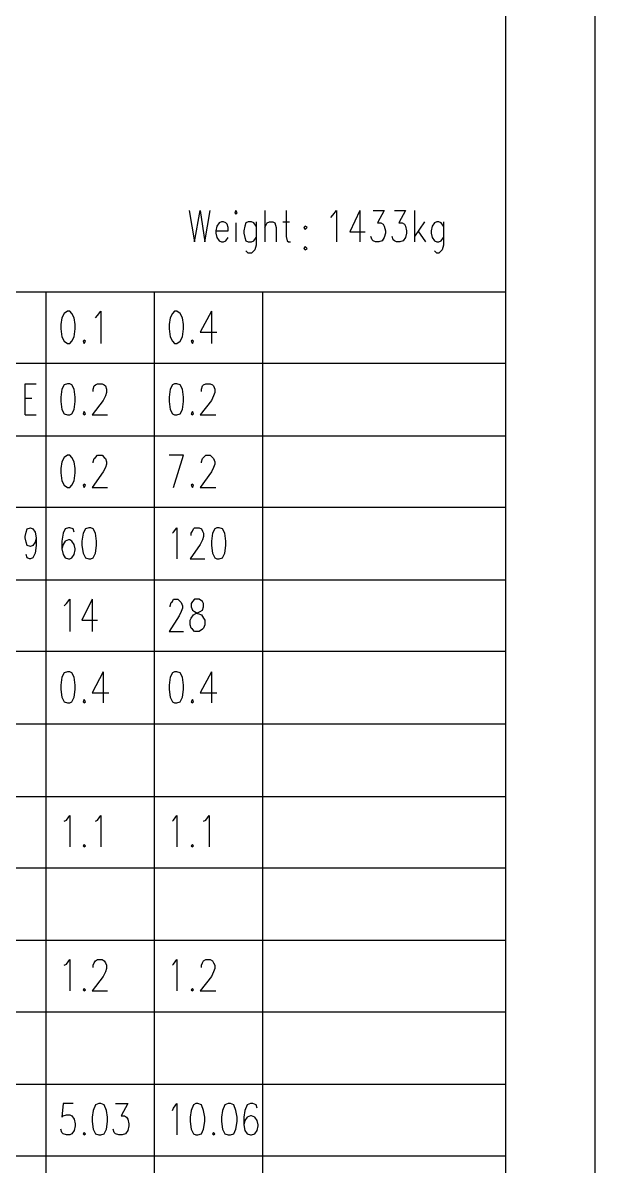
# Model space of a CAD drawing. Extents: x 0.3 to 16.2, y 0.3 to 22.9.
# Drawn here: x 14.54 to 16.25, y 7.247 to 10.661 of the extents above; entities that cross this region are included whole.
import ezdxf

# ---------------------------------------------------------------- set-up
doc = ezdxf.new("R2010")
doc.units = 0
doc.header["$MEASUREMENT"] = 0
doc.linetypes.add('AUSGEZOGEN', pattern=[0])
doc.layers.get('0').update_dxf_attribs({"linetype": 'AUSGEZOGEN'})

msp = doc.modelspace()

# ---------------------------------------------------------------- linework, layer by layer
for points in [[(0.28, 0.2867), (16.25, 0.2867), (16.25, 0.2867), (16.25, 22.8967), (16.25, 22.8967), (0.28, 22.8967), (0.28, 22.8967), (0.28, 0.2867), (0.28, 0.2867)], [(0.95, 0.5533), (15.9833, 0.5533), (15.9833, 0.5533), (15.9833, 22.63), (15.9833, 22.63), (0.95, 22.63), (0.95, 22.63), (0.95, 0.5533), (0.95, 0.5533)], [(15.0367, 10.1), (15.0533, 10.0067), (15.0533, 10.0067), (15.07, 10.1), (15.07, 10.1), (15.0833, 10.0067), (15.0833, 10.0067), (15.1, 10.1)], [(15.1733, 10.0933), (15.1767, 10.09), (15.1767, 10.09), (15.18, 10.0933), (15.18, 10.0933), (15.1767, 10.1), (15.1767, 10.1), (15.1733, 10.0933), (15.1733, 10.0933)], [(15.2633, 10.1), (15.2633, 10.0067)], [(15.3267, 10.1), (15.3267, 10.0233), (15.3267, 10.0233), (15.33, 10.01), (15.33, 10.01), (15.3333, 10.0067), (15.3333, 10.0067), (15.34, 10.0067)], [(15.46, 10.08), (15.4667, 10.0867), (15.4667, 10.0867), (15.4767, 10.1), (15.4767, 10.1), (15.4767, 10.0067)], [(15.5467, 10.1), (15.5167, 10.0367), (15.5167, 10.0367), (15.5633, 10.0367)], [(15.5467, 10.1), (15.5467, 10.0067)], [(15.5867, 10.1), (15.62, 10.1), (15.62, 10.1), (15.6, 10.0633), (15.6, 10.0633), (15.61, 10.0633), (15.61, 10.0633), (15.6167, 10.06), (15.6167, 10.06), (15.62, 10.0533), (15.62, 10.0533), (15.6233, 10.04), (15.6233, 10.04), (15.6233, 10.0333), (15.6233, 10.0333), (15.62, 10.02), (15.62, 10.02), (15.6133, 10.01), (15.6133, 10.01), (15.6033, 10.0067), (15.6033, 10.0067), (15.5933, 10.0067), (15.5933, 10.0067), (15.5867, 10.01), (15.5867, 10.01), (15.5833, 10.0133), (15.5833, 10.0133), (15.58, 10.0233)], [(15.65, 10.1), (15.6833, 10.1), (15.6833, 10.1), (15.6633, 10.0633), (15.6633, 10.0633), (15.6733, 10.0633), (15.6733, 10.0633), (15.68, 10.06), (15.68, 10.06), (15.6833, 10.0533), (15.6833, 10.0533), (15.6867, 10.04), (15.6867, 10.04), (15.6867, 10.0333), (15.6867, 10.0333), (15.6833, 10.02), (15.6833, 10.02), (15.6767, 10.01), (15.6767, 10.01), (15.6667, 10.0067), (15.6667, 10.0067), (15.6567, 10.0067), (15.6567, 10.0067), (15.65, 10.01), (15.65, 10.01), (15.6467, 10.0133), (15.6467, 10.0133), (15.6433, 10.0233)], [(15.71, 10.1), (15.71, 10.0067)], [(15.1167, 10.04), (15.1533, 10.04), (15.1533, 10.04), (15.1533, 10.05), (15.1533, 10.05), (15.15, 10.06), (15.15, 10.06), (15.1467, 10.0633), (15.1467, 10.0633), (15.14, 10.0667), (15.14, 10.0667), (15.1333, 10.0667), (15.1333, 10.0667), (15.1267, 10.0633), (15.1267, 10.0633), (15.12, 10.0533), (15.12, 10.0533), (15.1167, 10.04), (15.1167, 10.04), (15.1167, 10.0333), (15.1167, 10.0333), (15.12, 10.02), (15.12, 10.02), (15.1267, 10.01), (15.1267, 10.01), (15.1333, 10.0067), (15.1333, 10.0067), (15.14, 10.0067), (15.14, 10.0067), (15.1467, 10.01), (15.1467, 10.01), (15.1533, 10.02)], [(15.1767, 10.0633), (15.1767, 10.0067)], [(15.2367, 10.0533), (15.23, 10.0633), (15.23, 10.0633), (15.2233, 10.0667), (15.2233, 10.0667), (15.2133, 10.0667), (15.2133, 10.0667), (15.2067, 10.0633), (15.2067, 10.0633), (15.2033, 10.0533), (15.2033, 10.0533), (15.2, 10.04), (15.2, 10.04), (15.2, 10.0333), (15.2, 10.0333), (15.2033, 10.02), (15.2033, 10.02), (15.2067, 10.01), (15.2067, 10.01), (15.2133, 10.0067), (15.2133, 10.0067), (15.2233, 10.0067), (15.2233, 10.0067), (15.23, 10.01), (15.23, 10.01), (15.2367, 10.02)], [(15.2367, 10.0667), (15.2367, 9.9967), (15.2367, 9.9967), (15.2333, 9.9833), (15.2333, 9.9833), (15.23, 9.98), (15.23, 9.98), (15.2233, 9.9733), (15.2233, 9.9733), (15.2133, 9.9733), (15.2133, 9.9733), (15.2067, 9.98)], [(15.2633, 10.05), (15.27, 10.0633), (15.27, 10.0633), (15.2767, 10.0667), (15.2767, 10.0667), (15.2867, 10.0667), (15.2867, 10.0667), (15.2933, 10.0633), (15.2933, 10.0633), (15.2967, 10.05), (15.2967, 10.05), (15.2967, 10.0067)], [(15.3167, 10.0667), (15.3367, 10.0667)], [(15.3833, 10.0433), (15.39, 10.05), (15.39, 10.05), (15.3833, 10.0533), (15.3833, 10.0533), (15.38, 10.05), (15.38, 10.05), (15.3833, 10.0433), (15.3833, 10.0433)], [(15.74, 10.0667), (15.71, 10.0233)], [(15.72, 10.04), (15.7433, 10.0067)], [(15.7967, 10.0533), (15.79, 10.0633), (15.79, 10.0633), (15.7833, 10.0667), (15.7833, 10.0667), (15.7767, 10.0667), (15.7767, 10.0667), (15.77, 10.0633), (15.77, 10.0633), (15.7633, 10.0533), (15.7633, 10.0533), (15.76, 10.04), (15.76, 10.04), (15.76, 10.0333), (15.76, 10.0333), (15.7633, 10.02), (15.7633, 10.02), (15.77, 10.01), (15.77, 10.01), (15.7767, 10.0067), (15.7767, 10.0067), (15.7833, 10.0067), (15.7833, 10.0067), (15.79, 10.01), (15.79, 10.01), (15.7967, 10.02)], [(15.7967, 10.0667), (15.7967, 9.9967), (15.7967, 9.9967), (15.7933, 9.9833), (15.7933, 9.9833), (15.79, 9.98), (15.79, 9.98), (15.7833, 9.9733), (15.7833, 9.9733), (15.7767, 9.9733), (15.7767, 9.9733), (15.77, 9.98)], [(15.3833, 9.9833), (15.39, 9.9867), (15.39, 9.9867), (15.3833, 9.9933), (15.3833, 9.9933), (15.38, 9.9867), (15.38, 9.9867), (15.3833, 9.9833), (15.3833, 9.9833)], [(15.9833, 9.8567), (11.1433, 9.8567)], [(15.9833, 9.8567), (11.1433, 9.8567)], [(15.9833, 9.6433), (15.9833, 9.8567), (15.9833, 9.8567), (11.1433, 9.8567)], [(15.9833, 9.6433), (15.9833, 9.8567), (15.9833, 9.8567), (11.1433, 9.8567)], [(15.9833, 9.6433), (15.9833, 9.8567), (15.9833, 9.8567), (11.1433, 9.8567)], [(15.9833, 9.6433), (15.9833, 9.8567), (15.9833, 9.8567), (11.1433, 9.8567)], [(15.9833, 9.6433), (15.9833, 9.8567), (15.9833, 9.8567), (11.1433, 9.8567)], [(15.9833, 9.6433), (15.9833, 9.8567), (15.9833, 9.8567), (11.1433, 9.8567)], [(15.9833, 9.6433), (15.9833, 9.8567), (15.9833, 9.8567), (11.1433, 9.8567)], [(15.9833, 9.6433), (15.9833, 9.8567), (15.9833, 9.8567), (11.1433, 9.8567)], [(15.9833, 9.6433), (15.9833, 9.8567), (15.9833, 9.8567), (11.1433, 9.8567)], [(15.9833, 9.6433), (15.9833, 9.8567), (15.9833, 9.8567), (11.1433, 9.8567)], [(15.9833, 9.6433), (15.9833, 9.8567), (15.9833, 9.8567), (11.1433, 9.8567)], [(15.9833, 9.8567), (11.1433, 9.8567)], [(15.9833, 9.8567), (11.1433, 9.8567)], [(15.9833, 9.6433), (15.9833, 9.8567), (15.9833, 9.8567), (11.1433, 9.8567)], [(15.9833, 9.6433), (15.9833, 9.8567), (15.9833, 9.8567), (11.1433, 9.8567)], [(15.9833, 9.6433), (15.9833, 9.8567), (15.9833, 9.8567), (11.1433, 9.8567)], [(15.9833, 9.8567), (11.1433, 9.8567)], [(15.9833, 9.6433), (15.9833, 9.8567), (15.9833, 9.8567), (11.1433, 9.8567)], [(15.9833, 9.6433), (15.9833, 9.8567), (15.9833, 9.8567), (11.1433, 9.8567)], [(15.9833, 9.6433), (15.9833, 9.8567), (15.9833, 9.8567), (11.1433, 9.8567)], [(15.9833, 9.8567), (11.1433, 9.8567)], [(15.9833, 9.6433), (15.9833, 9.8567), (15.9833, 9.8567), (11.1433, 9.8567)], [(15.9833, 9.8567), (11.1433, 9.8567)], [(15.9833, 9.6433), (15.9833, 9.8567), (15.9833, 9.8567), (11.1433, 9.8567)], [(15.9833, 9.6433), (15.9833, 9.8567), (15.9833, 9.8567), (11.1433, 9.8567)], [(15.9833, 9.6433), (15.9833, 9.8567), (15.9833, 9.8567), (11.1433, 9.8567)], [(15.9833, 9.8567), (11.1433, 9.8567)], [(15.9833, 9.6433), (15.9833, 9.8567), (15.9833, 9.8567), (11.1433, 9.8567)], [(15.9833, 9.6433), (15.9833, 9.8567), (15.9833, 9.8567), (11.1433, 9.8567)], [(15.9833, 9.6433), (15.9833, 9.8567), (15.9833, 9.8567), (11.1433, 9.8567)], [(15.9833, 9.8567), (11.1433, 9.8567)], [(15.9833, 9.8567), (11.1433, 9.8567)], [(15.9833, 9.8567), (11.1433, 9.8567)], [(15.9833, 9.6433), (15.9833, 9.8567), (15.9833, 9.8567), (11.1433, 9.8567)], [(15.9833, 9.8567), (11.1433, 9.8567)], [(15.9833, 9.8567), (11.1433, 9.8567)], [(15.9833, 9.6433), (15.9833, 9.8567), (15.9833, 9.8567), (11.1433, 9.8567)], [(15.9833, 9.8567), (11.1433, 9.8567)], [(15.9833, 9.6433), (15.9833, 9.8567), (15.9833, 9.8567), (11.1433, 9.8567)], [(15.9833, 9.8567), (11.1433, 9.8567)], [(15.9833, 9.8567), (11.1433, 9.8567)], [(15.9833, 9.6433), (15.9833, 9.8567), (15.9833, 9.8567), (11.1433, 9.8567)], [(15.9833, 9.8567), (11.1433, 9.8567)], [(15.9833, 9.6433), (15.9833, 9.8567), (15.9833, 9.8567), (11.1433, 9.8567)], [(15.9833, 9.6433), (15.9833, 9.8567), (15.9833, 9.8567), (11.1433, 9.8567)], [(15.9833, 9.6433), (15.9833, 9.8567), (15.9833, 9.8567), (11.1433, 9.8567)], [(15.9833, 9.8567), (11.1433, 9.8567)], [(15.9833, 9.6433), (15.9833, 9.8567), (15.9833, 9.8567), (11.1433, 9.8567)], [(15.9833, 9.8567), (11.1433, 9.8567)], [(15.9833, 9.8567), (11.1433, 9.8567)], [(15.9833, 9.8567), (11.1433, 9.8567)], [(15.9833, 9.6433), (15.9833, 9.8567), (15.9833, 9.8567), (11.1433, 9.8567)], [(15.9833, 9.6433), (15.9833, 9.8567), (15.9833, 9.8567), (11.1433, 9.8567)], [(15.9833, 9.8567), (11.1433, 9.8567)], [(15.9833, 9.8567), (11.1433, 9.8567)], [(15.9833, 9.8567), (11.1433, 9.8567)], [(15.9833, 9.8567), (11.1433, 9.8567)], [(15.9833, 9.8567), (11.1433, 9.8567)], [(15.9833, 9.8567), (11.1433, 9.8567)], [(15.9833, 9.8567), (11.1433, 9.8567)], [(15.9833, 9.8567), (11.1433, 9.8567)], [(15.9833, 9.6433), (15.9833, 9.8567), (15.9833, 9.8567), (11.1433, 9.8567)], [(15.9833, 9.6433), (15.9833, 9.8567), (15.9833, 9.8567), (11.1433, 9.8567)], [(15.9833, 9.8567), (11.1433, 9.8567)], [(15.9833, 9.8567), (11.1433, 9.8567)], [(15.9833, 9.8567), (11.1433, 9.8567)], [(15.9833, 9.8567), (11.1433, 9.8567)], [(15.9833, 9.8567), (11.1433, 9.8567)], [(15.9833, 9.8567), (11.1433, 9.8567)], [(15.9833, 9.8567), (11.1433, 9.8567)], [(15.9833, 9.8567), (11.1433, 9.8567)], [(15.9833, 9.6433), (15.9833, 9.8567), (15.9833, 9.8567), (11.1433, 9.8567)], [(15.9833, 9.8567), (11.1433, 9.8567)], [(15.9833, 9.8567), (11.1433, 9.8567)], [(15.9833, 9.8567), (11.1433, 9.8567)], [(14.61, 9.6433), (14.61, 9.8567)], [(14.61, 9.6433), (14.61, 9.8567)], [(14.61, 9.6433), (14.61, 9.8567)], [(14.61, 9.6433), (14.61, 9.8567)], [(14.61, 9.6433), (14.61, 9.8567)], [(14.61, 9.6433), (14.61, 9.8567)], [(14.61, 9.6433), (14.61, 9.8567)], [(14.61, 9.6433), (14.61, 9.8567)], [(14.61, 9.6433), (14.61, 9.8567)], [(14.61, 9.6433), (14.61, 9.8567)], [(14.61, 9.6433), (14.61, 9.8567)], [(14.61, 9.6433), (14.61, 9.8567)], [(14.61, 9.6433), (14.61, 9.8567)], [(14.61, 9.6433), (14.61, 9.8567)], [(14.61, 9.6433), (14.61, 9.8567)], [(14.61, 9.6433), (14.61, 9.8567)], [(14.61, 9.6433), (14.61, 9.8567)], [(14.61, 9.6433), (14.61, 9.8567)], [(14.61, 9.6433), (14.61, 9.8567)], [(14.61, 9.6433), (14.61, 9.8567)], [(14.61, 9.6433), (14.61, 9.8567)], [(14.61, 9.6433), (14.61, 9.8567)], [(14.61, 9.6433), (14.61, 9.8567)], [(14.61, 9.6433), (14.61, 9.8567)], [(14.61, 9.6433), (14.61, 9.8567)], [(14.61, 9.6433), (14.61, 9.8567)], [(14.61, 9.6433), (14.61, 9.8567)], [(14.61, 9.6433), (14.61, 9.8567)], [(14.61, 9.6433), (14.61, 9.8567)], [(14.61, 9.6433), (14.61, 9.8567)], [(14.61, 9.6433), (14.61, 9.8567)], [(14.61, 9.6433), (14.61, 9.8567)], [(14.61, 9.6433), (14.61, 9.8567)], [(14.61, 9.6433), (14.61, 9.8567)], [(14.61, 9.6433), (14.61, 9.8567)], [(14.61, 9.6433), (14.61, 9.8567)], [(14.61, 9.6433), (14.61, 9.8567)], [(14.61, 9.6433), (14.61, 9.8567)], [(14.61, 9.6433), (14.61, 9.8567)], [(14.61, 9.6433), (14.61, 9.8567)], [(14.61, 9.6433), (14.61, 9.8567)], [(14.61, 9.6433), (14.61, 9.8567)], [(14.61, 9.6433), (14.61, 9.8567)], [(14.61, 9.6433), (14.61, 9.8567)], [(14.61, 9.6433), (14.61, 9.8567)], [(14.61, 9.6433), (14.61, 9.8567)], [(14.61, 9.6433), (14.61, 9.8567)], [(14.61, 9.6433), (14.61, 9.8567)], [(14.61, 9.6433), (14.61, 9.8567)], [(14.61, 9.6433), (14.61, 9.8567)], [(14.61, 9.6433), (14.61, 9.8567)], [(14.61, 9.6433), (14.61, 9.8567)], [(14.61, 9.6433), (14.61, 9.8567)], [(14.61, 9.6433), (14.61, 9.8567)], [(14.61, 9.6433), (14.61, 9.8567)], [(14.61, 9.6433), (14.61, 9.8567)], [(14.61, 9.6433), (14.61, 9.8567)], [(14.61, 9.6433), (14.61, 9.8567)], [(14.61, 9.6433), (14.61, 9.8567)], [(14.61, 9.6433), (14.61, 9.8567)], [(14.61, 9.6433), (14.61, 9.8567)], [(14.61, 9.6433), (14.61, 9.8567)], [(14.61, 9.6433), (14.61, 9.8567)], [(14.61, 9.6433), (14.61, 9.8567)], [(14.61, 9.6433), (14.61, 9.8567)], [(14.61, 9.6433), (14.61, 9.8567)], [(14.61, 9.6433), (14.61, 9.8567)], [(14.61, 9.6433), (14.61, 9.8567)], [(14.61, 9.6433), (14.61, 9.8567)], [(14.61, 9.6433), (14.61, 9.8567)], [(14.61, 9.6433), (14.61, 9.8567)], [(14.61, 9.6433), (14.61, 9.8567)], [(14.61, 9.6433), (14.61, 9.8567)], [(14.61, 9.6433), (14.61, 9.8567)], [(14.61, 9.6433), (14.61, 9.8567)], [(14.61, 9.6433), (14.61, 9.8567)], [(14.61, 9.6433), (14.61, 9.8567)], [(14.9333, 9.6433), (14.9333, 9.8567)], [(14.9333, 9.6433), (14.9333, 9.8567)], [(14.9333, 9.6433), (14.9333, 9.8567)], [(14.9333, 9.6433), (14.9333, 9.8567)], [(14.9333, 9.6433), (14.9333, 9.8567)], [(14.9333, 9.6433), (14.9333, 9.8567)], [(14.9333, 9.6433), (14.9333, 9.8567)], [(14.9333, 9.6433), (14.9333, 9.8567)], [(14.9333, 9.6433), (14.9333, 9.8567)], [(14.9333, 9.6433), (14.9333, 9.8567)], [(14.9333, 9.6433), (14.9333, 9.8567)], [(14.9333, 9.6433), (14.9333, 9.8567)], [(14.9333, 9.6433), (14.9333, 9.8567)], [(14.9333, 9.6433), (14.9333, 9.8567)], [(14.9333, 9.6433), (14.9333, 9.8567)], [(14.9333, 9.6433), (14.9333, 9.8567)], [(14.9333, 9.6433), (14.9333, 9.8567)], [(14.9333, 9.6433), (14.9333, 9.8567)], [(14.9333, 9.6433), (14.9333, 9.8567)], [(14.9333, 9.6433), (14.9333, 9.8567)], [(14.9333, 9.6433), (14.9333, 9.8567)], [(14.9333, 9.6433), (14.9333, 9.8567)], [(14.9333, 9.6433), (14.9333, 9.8567)], [(14.9333, 9.6433), (14.9333, 9.8567)], [(14.9333, 9.6433), (14.9333, 9.8567)], [(14.9333, 9.6433), (14.9333, 9.8567)], [(14.9333, 9.6433), (14.9333, 9.8567)], [(14.9333, 9.6433), (14.9333, 9.8567)], [(14.9333, 9.6433), (14.9333, 9.8567)], [(14.9333, 9.6433), (14.9333, 9.8567)], [(14.9333, 9.6433), (14.9333, 9.8567)], [(14.9333, 9.6433), (14.9333, 9.8567)], [(14.9333, 9.6433), (14.9333, 9.8567)], [(14.9333, 9.6433), (14.9333, 9.8567)], [(14.9333, 9.6433), (14.9333, 9.8567)], [(14.9333, 9.6433), (14.9333, 9.8567)], [(14.9333, 9.6433), (14.9333, 9.8567)], [(14.9333, 9.6433), (14.9333, 9.8567)], [(14.9333, 9.6433), (14.9333, 9.8567)], [(14.9333, 9.6433), (14.9333, 9.8567)], [(14.9333, 9.6433), (14.9333, 9.8567)], [(14.9333, 9.6433), (14.9333, 9.8567)], [(14.9333, 9.6433), (14.9333, 9.8567)], [(14.9333, 9.6433), (14.9333, 9.8567)], [(14.9333, 9.6433), (14.9333, 9.8567)], [(14.9333, 9.6433), (14.9333, 9.8567)], [(14.9333, 9.6433), (14.9333, 9.8567)], [(14.9333, 9.6433), (14.9333, 9.8567)], [(14.9333, 9.6433), (14.9333, 9.8567)], [(14.9333, 9.6433), (14.9333, 9.8567)], [(14.9333, 9.6433), (14.9333, 9.8567)], [(14.9333, 9.6433), (14.9333, 9.8567)], [(14.9333, 9.6433), (14.9333, 9.8567)], [(14.9333, 9.6433), (14.9333, 9.8567)], [(14.9333, 9.6433), (14.9333, 9.8567)], [(14.9333, 9.6433), (14.9333, 9.8567)], [(14.9333, 9.6433), (14.9333, 9.8567)], [(14.9333, 9.6433), (14.9333, 9.8567)], [(14.9333, 9.6433), (14.9333, 9.8567)], [(14.9333, 9.6433), (14.9333, 9.8567)], [(14.9333, 9.6433), (14.9333, 9.8567)], [(14.9333, 9.6433), (14.9333, 9.8567)], [(14.9333, 9.6433), (14.9333, 9.8567)], [(14.9333, 9.6433), (14.9333, 9.8567)], [(14.9333, 9.6433), (14.9333, 9.8567)], [(14.9333, 9.6433), (14.9333, 9.8567)], [(14.9333, 9.6433), (14.9333, 9.8567)], [(14.9333, 9.6433), (14.9333, 9.8567)], [(14.9333, 9.6433), (14.9333, 9.8567)], [(14.9333, 9.6433), (14.9333, 9.8567)], [(14.9333, 9.6433), (14.9333, 9.8567)], [(14.9333, 9.6433), (14.9333, 9.8567)], [(14.9333, 9.6433), (14.9333, 9.8567)], [(14.9333, 9.6433), (14.9333, 9.8567)], [(14.9333, 9.6433), (14.9333, 9.8567)], [(14.9333, 9.6433), (14.9333, 9.8567)], [(14.9333, 9.6433), (14.9333, 9.8567)], [(15.2567, 9.6433), (15.2567, 9.8567)], [(15.2567, 9.6433), (15.2567, 9.8567)], [(15.2567, 9.6433), (15.2567, 9.8567)], [(15.2567, 9.6433), (15.2567, 9.8567)], [(15.2567, 9.6433), (15.2567, 9.8567)], [(15.2567, 9.6433), (15.2567, 9.8567)], [(15.2567, 9.6433), (15.2567, 9.8567)], [(15.2567, 9.6433), (15.2567, 9.8567)], [(15.2567, 9.6433), (15.2567, 9.8567)], [(15.2567, 9.6433), (15.2567, 9.8567)], [(15.2567, 9.6433), (15.2567, 9.8567)], [(15.2567, 9.6433), (15.2567, 9.8567)], [(15.2567, 9.6433), (15.2567, 9.8567)], [(15.2567, 9.6433), (15.2567, 9.8567)], [(15.2567, 9.6433), (15.2567, 9.8567)], [(15.2567, 9.6433), (15.2567, 9.8567)], [(15.2567, 9.6433), (15.2567, 9.8567)], [(15.2567, 9.6433), (15.2567, 9.8567)], [(15.2567, 9.6433), (15.2567, 9.8567)], [(15.2567, 9.6433), (15.2567, 9.8567)], [(15.2567, 9.6433), (15.2567, 9.8567)], [(15.2567, 9.6433), (15.2567, 9.8567)], [(15.2567, 9.6433), (15.2567, 9.8567)], [(15.2567, 9.6433), (15.2567, 9.8567)], [(15.2567, 9.6433), (15.2567, 9.8567)], [(15.2567, 9.6433), (15.2567, 9.8567)], [(15.2567, 9.6433), (15.2567, 9.8567)], [(15.2567, 9.6433), (15.2567, 9.8567)], [(15.2567, 9.6433), (15.2567, 9.8567)], [(15.2567, 9.6433), (15.2567, 9.8567)], [(15.2567, 9.6433), (15.2567, 9.8567)], [(15.2567, 9.6433), (15.2567, 9.8567)], [(15.2567, 9.6433), (15.2567, 9.8567)], [(15.2567, 9.6433), (15.2567, 9.8567)], [(15.2567, 9.6433), (15.2567, 9.8567)], [(15.2567, 9.6433), (15.2567, 9.8567)], [(15.2567, 9.6433), (15.2567, 9.8567)], [(15.2567, 9.6433), (15.2567, 9.8567)], [(15.2567, 9.6433), (15.2567, 9.8567)], [(15.2567, 9.6433), (15.2567, 9.8567)], [(15.2567, 9.6433), (15.2567, 9.8567)], [(15.2567, 9.6433), (15.2567, 9.8567)], [(15.2567, 9.6433), (15.2567, 9.8567)], [(15.2567, 9.6433), (15.2567, 9.8567)], [(15.2567, 9.6433), (15.2567, 9.8567)], [(15.2567, 9.6433), (15.2567, 9.8567)], [(15.2567, 9.6433), (15.2567, 9.8567)], [(15.2567, 9.6433), (15.2567, 9.8567)], [(15.2567, 9.6433), (15.2567, 9.8567)], [(15.2567, 9.6433), (15.2567, 9.8567)], [(15.2567, 9.6433), (15.2567, 9.8567)], [(15.2567, 9.6433), (15.2567, 9.8567)], [(15.2567, 9.6433), (15.2567, 9.8567)], [(15.2567, 9.6433), (15.2567, 9.8567)], [(15.2567, 9.6433), (15.2567, 9.8567)], [(15.2567, 9.6433), (15.2567, 9.8567)], [(15.2567, 9.6433), (15.2567, 9.8567)], [(15.2567, 9.6433), (15.2567, 9.8567)], [(15.2567, 9.6433), (15.2567, 9.8567)], [(15.2567, 9.6433), (15.2567, 9.8567)], [(15.2567, 9.6433), (15.2567, 9.8567)], [(15.2567, 9.6433), (15.2567, 9.8567)], [(15.2567, 9.6433), (15.2567, 9.8567)], [(15.2567, 9.6433), (15.2567, 9.8567)], [(15.2567, 9.6433), (15.2567, 9.8567)], [(15.2567, 9.6433), (15.2567, 9.8567)], [(15.2567, 9.6433), (15.2567, 9.8567)], [(15.2567, 9.6433), (15.2567, 9.8567)], [(15.2567, 9.6433), (15.2567, 9.8567)], [(15.2567, 9.6433), (15.2567, 9.8567)], [(15.2567, 9.6433), (15.2567, 9.8567)], [(15.2567, 9.6433), (15.2567, 9.8567)], [(15.2567, 9.6433), (15.2567, 9.8567)], [(15.2567, 9.6433), (15.2567, 9.8567)], [(15.2567, 9.6433), (15.2567, 9.8567)], [(15.2567, 9.6433), (15.2567, 9.8567)], [(15.2567, 9.6433), (15.2567, 9.8567)], [(15.9833, 9.6433), (15.9833, 9.8567)], [(15.9833, 9.6433), (15.9833, 9.8567)], [(15.9833, 9.6433), (15.9833, 9.8567)], [(15.9833, 9.6433), (15.9833, 9.8567)], [(15.9833, 9.6433), (15.9833, 9.8567)], [(15.9833, 9.6433), (15.9833, 9.8567)], [(15.9833, 9.6433), (15.9833, 9.8567)], [(15.9833, 9.6433), (15.9833, 9.8567)], [(15.9833, 9.6433), (15.9833, 9.8567)], [(15.9833, 9.6433), (15.9833, 9.8567)], [(15.9833, 9.6433), (15.9833, 9.8567)], [(15.9833, 9.6433), (15.9833, 9.8567)], [(15.9833, 9.6433), (15.9833, 9.8567)], [(15.9833, 9.6433), (15.9833, 9.8567)], [(15.9833, 9.6433), (15.9833, 9.8567)], [(15.9833, 9.6433), (15.9833, 9.8567)], [(15.9833, 9.6433), (15.9833, 9.8567)], [(15.9833, 9.6433), (15.9833, 9.8567)], [(15.9833, 9.6433), (15.9833, 9.8567)], [(15.9833, 9.6433), (15.9833, 9.8567)], [(15.9833, 9.6433), (15.9833, 9.8567)], [(15.9833, 9.6433), (15.9833, 9.8567)], [(15.9833, 9.6433), (15.9833, 9.8567)], [(15.9833, 9.6433), (15.9833, 9.8567)], [(15.9833, 9.6433), (15.9833, 9.8567)], [(15.9833, 9.6433), (15.9833, 9.8567)], [(15.9833, 9.6433), (15.9833, 9.8567)], [(15.9833, 9.6433), (15.9833, 9.8567)], [(15.9833, 9.6433), (15.9833, 9.8567)], [(15.9833, 9.6433), (15.9833, 9.8567)], [(15.9833, 9.6433), (15.9833, 9.8567)], [(15.9833, 9.6433), (15.9833, 9.8567)], [(15.9833, 9.6433), (15.9833, 9.8567)], [(15.9833, 9.6433), (15.9833, 9.8567)], [(15.9833, 9.6433), (15.9833, 9.8567)], [(15.9833, 9.6433), (15.9833, 9.8567)], [(15.9833, 9.6433), (15.9833, 9.8567)], [(15.9833, 9.6433), (15.9833, 9.8567)], [(15.9833, 9.6433), (15.9833, 9.8567)], [(15.9833, 9.6433), (15.9833, 9.8567)], [(14.6733, 9.8), (14.6633, 9.7933), (14.6633, 9.7933), (14.6567, 9.78), (14.6567, 9.78), (14.6533, 9.76), (14.6533, 9.76), (14.6533, 9.7467), (14.6533, 9.7467), (14.6567, 9.7233), (14.6567, 9.7233), (14.6633, 9.71), (14.6633, 9.71), (14.6733, 9.7033), (14.6733, 9.7033), (14.68, 9.7033), (14.68, 9.7033), (14.6867, 9.71), (14.6867, 9.71), (14.6933, 9.7233), (14.6933, 9.7233), (14.6967, 9.7467), (14.6967, 9.7467), (14.6967, 9.76), (14.6967, 9.76), (14.6933, 9.78), (14.6933, 9.78), (14.6867, 9.7933), (14.6867, 9.7933), (14.68, 9.8), (14.68, 9.8), (14.6733, 9.8), (14.6733, 9.8)], [(14.7567, 9.78), (14.7633, 9.7867), (14.7633, 9.7867), (14.7733, 9.8), (14.7733, 9.8), (14.7733, 9.7033)], [(14.9933, 9.8), (14.9867, 9.7933), (14.9867, 9.7933), (14.98, 9.78), (14.98, 9.78), (14.9767, 9.76), (14.9767, 9.76), (14.9767, 9.7467), (14.9767, 9.7467), (14.98, 9.7233), (14.98, 9.7233), (14.9867, 9.71), (14.9867, 9.71), (14.9933, 9.7033), (14.9933, 9.7033), (15, 9.7033), (15, 9.7033), (15.01, 9.71), (15.01, 9.71), (15.0167, 9.7233), (15.0167, 9.7233), (15.02, 9.7467), (15.02, 9.7467), (15.02, 9.76), (15.02, 9.76), (15.0167, 9.78), (15.0167, 9.78), (15.01, 9.7933), (15.01, 9.7933), (15, 9.8), (15, 9.8), (14.9933, 9.8), (14.9933, 9.8)], [(15.1033, 9.8), (15.07, 9.7367), (15.07, 9.7367), (15.12, 9.7367)], [(15.1033, 9.8), (15.1033, 9.7033)], [(14.7233, 9.7133), (14.72, 9.71), (14.72, 9.71), (14.7233, 9.7033), (14.7233, 9.7033), (14.7267, 9.71), (14.7267, 9.71), (14.7233, 9.7133), (14.7233, 9.7133)], [(15.0467, 9.7133), (15.0433, 9.71), (15.0433, 9.71), (15.0467, 9.7033), (15.0467, 9.7033), (15.05, 9.71), (15.05, 9.71), (15.0467, 9.7133), (15.0467, 9.7133)], [(15.9833, 9.6433), (11.1433, 9.6433)], [(14.61, 9.4267), (14.61, 9.6433)], [(14.9333, 9.4267), (14.9333, 9.6433)], [(15.2567, 9.4267), (15.2567, 9.6433)], [(15.9833, 9.4267), (15.9833, 9.6433)], [(14.5467, 9.49), (14.5467, 9.5833), (14.5467, 9.5833), (14.58, 9.5833)], [(14.6733, 9.5833), (14.6633, 9.58), (14.6633, 9.58), (14.6567, 9.5667), (14.6567, 9.5667), (14.6533, 9.5433), (14.6533, 9.5433), (14.6533, 9.53), (14.6533, 9.53), (14.6567, 9.5067), (14.6567, 9.5067), (14.6633, 9.4933), (14.6633, 9.4933), (14.6733, 9.49), (14.6733, 9.49), (14.68, 9.49), (14.68, 9.49), (14.6867, 9.4933), (14.6867, 9.4933), (14.6933, 9.5067), (14.6933, 9.5067), (14.6967, 9.53), (14.6967, 9.53), (14.6967, 9.5433), (14.6967, 9.5433), (14.6933, 9.5667), (14.6933, 9.5667), (14.6867, 9.58), (14.6867, 9.58), (14.68, 9.5833), (14.68, 9.5833), (14.6733, 9.5833), (14.6733, 9.5833)], [(14.75, 9.56), (14.75, 9.5667), (14.75, 9.5667), (14.7533, 9.5767), (14.7533, 9.5767), (14.7567, 9.58), (14.7567, 9.58), (14.7633, 9.5833), (14.7633, 9.5833), (14.7767, 9.5833), (14.7767, 9.5833), (14.7833, 9.58), (14.7833, 9.58), (14.7867, 9.5767), (14.7867, 9.5767), (14.79, 9.5667), (14.79, 9.5667), (14.79, 9.5567), (14.79, 9.5567), (14.7867, 9.5467), (14.7867, 9.5467), (14.78, 9.5333), (14.78, 9.5333), (14.7467, 9.49), (14.7467, 9.49), (14.7933, 9.49)], [(14.9933, 9.5833), (14.9867, 9.58), (14.9867, 9.58), (14.98, 9.5667), (14.98, 9.5667), (14.9767, 9.5433), (14.9767, 9.5433), (14.9767, 9.53), (14.9767, 9.53), (14.98, 9.5067), (14.98, 9.5067), (14.9867, 9.4933), (14.9867, 9.4933), (14.9933, 9.49), (14.9933, 9.49), (15, 9.49), (15, 9.49), (15.01, 9.4933), (15.01, 9.4933), (15.0167, 9.5067), (15.0167, 9.5067), (15.02, 9.53), (15.02, 9.53), (15.02, 9.5433), (15.02, 9.5433), (15.0167, 9.5667), (15.0167, 9.5667), (15.01, 9.58), (15.01, 9.58), (15, 9.5833), (15, 9.5833), (14.9933, 9.5833), (14.9933, 9.5833)], [(15.0733, 9.56), (15.0733, 9.5667), (15.0733, 9.5667), (15.0767, 9.5767), (15.0767, 9.5767), (15.08, 9.58), (15.08, 9.58), (15.0867, 9.5833), (15.0867, 9.5833), (15.1, 9.5833), (15.1, 9.5833), (15.1067, 9.58), (15.1067, 9.58), (15.11, 9.5767), (15.11, 9.5767), (15.1133, 9.5667), (15.1133, 9.5667), (15.1133, 9.5567), (15.1133, 9.5567), (15.11, 9.5467), (15.11, 9.5467), (15.1033, 9.5333), (15.1033, 9.5333), (15.07, 9.49), (15.07, 9.49), (15.1167, 9.49)], [(14.5467, 9.54), (14.5667, 9.54)], [(14.7233, 9.5), (14.72, 9.4933), (14.72, 9.4933), (14.7233, 9.49), (14.7233, 9.49), (14.7267, 9.4933), (14.7267, 9.4933), (14.7233, 9.5), (14.7233, 9.5)], [(15.0467, 9.5), (15.0433, 9.4933), (15.0433, 9.4933), (15.0467, 9.49), (15.0467, 9.49), (15.05, 9.4933), (15.05, 9.4933), (15.0467, 9.5), (15.0467, 9.5)], [(14.5467, 9.49), (14.58, 9.49)], [(15.9833, 9.4267), (11.1433, 9.4267)], [(14.61, 9.2133), (14.61, 9.4267)], [(14.9333, 9.2133), (14.9333, 9.4267)], [(15.2567, 9.2133), (15.2567, 9.4267)], [(15.9833, 9.2133), (15.9833, 9.4267)], [(14.6733, 9.37), (14.6633, 9.3633), (14.6633, 9.3633), (14.6567, 9.35), (14.6567, 9.35), (14.6533, 9.33), (14.6533, 9.33), (14.6533, 9.3167), (14.6533, 9.3167), (14.6567, 9.2933), (14.6567, 9.2933), (14.6633, 9.28), (14.6633, 9.28), (14.6733, 9.2733), (14.6733, 9.2733), (14.68, 9.2733), (14.68, 9.2733), (14.6867, 9.28), (14.6867, 9.28), (14.6933, 9.2933), (14.6933, 9.2933), (14.6967, 9.3167), (14.6967, 9.3167), (14.6967, 9.33), (14.6967, 9.33), (14.6933, 9.35), (14.6933, 9.35), (14.6867, 9.3633), (14.6867, 9.3633), (14.68, 9.37), (14.68, 9.37), (14.6733, 9.37), (14.6733, 9.37)], [(14.75, 9.3467), (14.75, 9.35), (14.75, 9.35), (14.7533, 9.36), (14.7533, 9.36), (14.7567, 9.3633), (14.7567, 9.3633), (14.7633, 9.37), (14.7633, 9.37), (14.7767, 9.37), (14.7767, 9.37), (14.7833, 9.3633), (14.7833, 9.3633), (14.7867, 9.36), (14.7867, 9.36), (14.79, 9.35), (14.79, 9.35), (14.79, 9.3433), (14.79, 9.3433), (14.7867, 9.3333), (14.7867, 9.3333), (14.78, 9.32), (14.78, 9.32), (14.7467, 9.2733), (14.7467, 9.2733), (14.7933, 9.2733)], [(14.99, 9.2733), (15.02, 9.37), (15.02, 9.37), (14.9767, 9.37)], [(15.0733, 9.3467), (15.0733, 9.35), (15.0733, 9.35), (15.0767, 9.36), (15.0767, 9.36), (15.08, 9.3633), (15.08, 9.3633), (15.0867, 9.37), (15.0867, 9.37), (15.1, 9.37), (15.1, 9.37), (15.1067, 9.3633), (15.1067, 9.3633), (15.11, 9.36), (15.11, 9.36), (15.1133, 9.35), (15.1133, 9.35), (15.1133, 9.3433), (15.1133, 9.3433), (15.11, 9.3333), (15.11, 9.3333), (15.1033, 9.32), (15.1033, 9.32), (15.07, 9.2733), (15.07, 9.2733), (15.1167, 9.2733)], [(14.7233, 9.2833), (14.72, 9.28), (14.72, 9.28), (14.7233, 9.2733), (14.7233, 9.2733), (14.7267, 9.28), (14.7267, 9.28), (14.7233, 9.2833), (14.7233, 9.2833)], [(15.0467, 9.2833), (15.0433, 9.28), (15.0433, 9.28), (15.0467, 9.2733), (15.0467, 9.2733), (15.05, 9.28), (15.05, 9.28), (15.0467, 9.2833), (15.0467, 9.2833)], [(15.9833, 9.2133), (11.1433, 9.2133)], [(14.61, 8.9967), (14.61, 9.2133)], [(14.9333, 8.9967), (14.9333, 9.2133)], [(15.2567, 8.9967), (15.2567, 9.2133)], [(15.9833, 8.9967), (15.9833, 9.2133)], [(14.58, 9.1233), (14.5767, 9.11), (14.5767, 9.11), (14.57, 9.1), (14.57, 9.1), (14.5633, 9.0967), (14.5633, 9.0967), (14.5533, 9.1), (14.5533, 9.1), (14.55, 9.11), (14.55, 9.11), (14.5467, 9.1233), (14.5467, 9.1233), (14.5467, 9.1267), (14.5467, 9.1267), (14.55, 9.14), (14.55, 9.14), (14.5533, 9.15), (14.5533, 9.15), (14.5633, 9.1533), (14.5633, 9.1533), (14.57, 9.15), (14.57, 9.15), (14.5767, 9.14), (14.5767, 9.14), (14.58, 9.1233), (14.58, 9.1233), (14.58, 9.1), (14.58, 9.1), (14.5767, 9.0767), (14.5767, 9.0767), (14.57, 9.0633), (14.57, 9.0633), (14.5633, 9.06), (14.5633, 9.06), (14.56, 9.06), (14.56, 9.06), (14.5533, 9.0633), (14.5533, 9.0633), (14.55, 9.0733)], [(14.6933, 9.14), (14.69, 9.15), (14.69, 9.15), (14.68, 9.1533), (14.68, 9.1533), (14.6767, 9.1533), (14.6767, 9.1533), (14.6667, 9.15), (14.6667, 9.15), (14.66, 9.1367), (14.66, 9.1367), (14.6567, 9.1133), (14.6567, 9.1133), (14.6567, 9.09), (14.6567, 9.09), (14.66, 9.0733), (14.66, 9.0733), (14.6667, 9.0633), (14.6667, 9.0633), (14.6767, 9.06), (14.6767, 9.06), (14.68, 9.06), (14.68, 9.06), (14.6867, 9.0633), (14.6867, 9.0633), (14.6933, 9.0733), (14.6933, 9.0733), (14.6967, 9.0867), (14.6967, 9.0867), (14.6967, 9.09), (14.6967, 9.09), (14.6933, 9.1033), (14.6933, 9.1033), (14.6867, 9.1133), (14.6867, 9.1133), (14.68, 9.1167), (14.68, 9.1167), (14.6767, 9.1167), (14.6767, 9.1167), (14.6667, 9.1133), (14.6667, 9.1133), (14.66, 9.1033), (14.66, 9.1033), (14.6567, 9.09)], [(14.7367, 9.1533), (14.7267, 9.15), (14.7267, 9.15), (14.72, 9.1367), (14.72, 9.1367), (14.7167, 9.1133), (14.7167, 9.1133), (14.7167, 9.1), (14.7167, 9.1), (14.72, 9.0767), (14.72, 9.0767), (14.7267, 9.0633), (14.7267, 9.0633), (14.7367, 9.06), (14.7367, 9.06), (14.7433, 9.06), (14.7433, 9.06), (14.75, 9.0633), (14.75, 9.0633), (14.7567, 9.0767), (14.7567, 9.0767), (14.76, 9.1), (14.76, 9.1), (14.76, 9.1133), (14.76, 9.1133), (14.7567, 9.1367), (14.7567, 9.1367), (14.75, 9.15), (14.75, 9.15), (14.7433, 9.1533), (14.7433, 9.1533), (14.7367, 9.1533), (14.7367, 9.1533)], [(14.9867, 9.1367), (14.99, 9.14), (14.99, 9.14), (15, 9.1533), (15, 9.1533), (15, 9.06)], [(15.0433, 9.13), (15.0433, 9.1367), (15.0433, 9.1367), (15.0467, 9.1433), (15.0467, 9.1433), (15.05, 9.15), (15.05, 9.15), (15.0533, 9.1533), (15.0533, 9.1533), (15.0667, 9.1533), (15.0667, 9.1533), (15.0733, 9.15), (15.0733, 9.15), (15.0767, 9.1433), (15.0767, 9.1433), (15.08, 9.1367), (15.08, 9.1367), (15.08, 9.1267), (15.08, 9.1267), (15.0767, 9.1167), (15.0767, 9.1167), (15.07, 9.1033), (15.07, 9.1033), (15.04, 9.06), (15.04, 9.06), (15.0833, 9.06)], [(15.12, 9.1533), (15.1133, 9.15), (15.1133, 9.15), (15.1067, 9.1367), (15.1067, 9.1367), (15.1033, 9.1133), (15.1033, 9.1133), (15.1033, 9.1), (15.1033, 9.1), (15.1067, 9.0767), (15.1067, 9.0767), (15.1133, 9.0633), (15.1133, 9.0633), (15.12, 9.06), (15.12, 9.06), (15.1267, 9.06), (15.1267, 9.06), (15.1367, 9.0633), (15.1367, 9.0633), (15.1433, 9.0767), (15.1433, 9.0767), (15.1467, 9.1), (15.1467, 9.1), (15.1467, 9.1133), (15.1467, 9.1133), (15.1433, 9.1367), (15.1433, 9.1367), (15.1367, 9.15), (15.1367, 9.15), (15.1267, 9.1533), (15.1267, 9.1533), (15.12, 9.1533), (15.12, 9.1533)], [(15.9833, 8.9967), (11.1433, 8.9967)], [(14.61, 8.7833), (14.61, 8.9967)], [(14.9333, 8.7833), (14.9333, 8.9967)], [(15.2567, 8.7833), (15.2567, 8.9967)], [(15.9833, 8.7833), (15.9833, 8.9967)], [(14.6633, 8.92), (14.67, 8.9267), (14.67, 8.9267), (14.68, 8.94), (14.68, 8.94), (14.68, 8.8433)], [(14.7467, 8.94), (14.7167, 8.8767), (14.7167, 8.8767), (14.7633, 8.8767)], [(14.7467, 8.94), (14.7467, 8.8433)], [(14.98, 8.9167), (14.98, 8.92), (14.98, 8.92), (14.9833, 8.93), (14.9833, 8.93), (14.9867, 8.9333), (14.9867, 8.9333), (14.99, 8.94), (14.99, 8.94), (15.0033, 8.94), (15.0033, 8.94), (15.01, 8.9333), (15.01, 8.9333), (15.0133, 8.93), (15.0133, 8.93), (15.0167, 8.92), (15.0167, 8.92), (15.0167, 8.9133), (15.0167, 8.9133), (15.0133, 8.9033), (15.0133, 8.9033), (15.0067, 8.89), (15.0067, 8.89), (14.9767, 8.8433), (14.9767, 8.8433), (15.02, 8.8433)], [(15.0533, 8.94), (15.0467, 8.9333), (15.0467, 8.9333), (15.0433, 8.9267), (15.0433, 8.9267), (15.0433, 8.9167), (15.0433, 8.9167), (15.0467, 8.9067), (15.0467, 8.9067), (15.0533, 8.9033), (15.0533, 8.9033), (15.0633, 8.8967), (15.0633, 8.8967), (15.0733, 8.8933), (15.0733, 8.8933), (15.08, 8.8833), (15.08, 8.8833), (15.0833, 8.8767), (15.0833, 8.8767), (15.0833, 8.8633), (15.0833, 8.8633), (15.08, 8.8533), (15.08, 8.8533), (15.0767, 8.85), (15.0767, 8.85), (15.0667, 8.8433), (15.0667, 8.8433), (15.0533, 8.8433), (15.0533, 8.8433), (15.0467, 8.85), (15.0467, 8.85), (15.0433, 8.8533), (15.0433, 8.8533), (15.04, 8.8633), (15.04, 8.8633), (15.04, 8.8767), (15.04, 8.8767), (15.0433, 8.8833), (15.0433, 8.8833), (15.05, 8.8933), (15.05, 8.8933), (15.0567, 8.8967), (15.0567, 8.8967), (15.07, 8.9033), (15.07, 8.9033), (15.0767, 8.9067), (15.0767, 8.9067), (15.08, 8.9167), (15.08, 8.9167), (15.08, 8.9267), (15.08, 8.9267), (15.0767, 8.9333), (15.0767, 8.9333), (15.0667, 8.94), (15.0667, 8.94), (15.0533, 8.94), (15.0533, 8.94)], [(15.9833, 8.7833), (11.1433, 8.7833)], [(14.61, 8.5667), (14.61, 8.7833)], [(14.9333, 8.5667), (14.9333, 8.7833)], [(15.2567, 8.5667), (15.2567, 8.7833)], [(15.9833, 8.5667), (15.9833, 8.7833)], [(14.6733, 8.7233), (14.6633, 8.72), (14.6633, 8.72), (14.6567, 8.7067), (14.6567, 8.7067), (14.6533, 8.6833), (14.6533, 8.6833), (14.6533, 8.67), (14.6533, 8.67), (14.6567, 8.6467), (14.6567, 8.6467), (14.6633, 8.6333), (14.6633, 8.6333), (14.6733, 8.63), (14.6733, 8.63), (14.68, 8.63), (14.68, 8.63), (14.6867, 8.6333), (14.6867, 8.6333), (14.6933, 8.6467), (14.6933, 8.6467), (14.6967, 8.67), (14.6967, 8.67), (14.6967, 8.6833), (14.6967, 8.6833), (14.6933, 8.7067), (14.6933, 8.7067), (14.6867, 8.72), (14.6867, 8.72), (14.68, 8.7233), (14.68, 8.7233), (14.6733, 8.7233), (14.6733, 8.7233)], [(14.78, 8.7233), (14.7467, 8.66), (14.7467, 8.66), (14.7967, 8.66)], [(14.78, 8.7233), (14.78, 8.63)], [(14.9933, 8.7233), (14.9867, 8.72), (14.9867, 8.72), (14.98, 8.7067), (14.98, 8.7067), (14.9767, 8.6833), (14.9767, 8.6833), (14.9767, 8.67), (14.9767, 8.67), (14.98, 8.6467), (14.98, 8.6467), (14.9867, 8.6333), (14.9867, 8.6333), (14.9933, 8.63), (14.9933, 8.63), (15, 8.63), (15, 8.63), (15.01, 8.6333), (15.01, 8.6333), (15.0167, 8.6467), (15.0167, 8.6467), (15.02, 8.67), (15.02, 8.67), (15.02, 8.6833), (15.02, 8.6833), (15.0167, 8.7067), (15.0167, 8.7067), (15.01, 8.72), (15.01, 8.72), (15, 8.7233), (15, 8.7233), (14.9933, 8.7233), (14.9933, 8.7233)], [(15.1033, 8.7233), (15.07, 8.66), (15.07, 8.66), (15.12, 8.66)], [(15.1033, 8.7233), (15.1033, 8.63)], [(14.7233, 8.64), (14.72, 8.6333), (14.72, 8.6333), (14.7233, 8.63), (14.7233, 8.63), (14.7267, 8.6333), (14.7267, 8.6333), (14.7233, 8.64), (14.7233, 8.64)], [(15.0467, 8.64), (15.0433, 8.6333), (15.0433, 8.6333), (15.0467, 8.63), (15.0467, 8.63), (15.05, 8.6333), (15.05, 8.6333), (15.0467, 8.64), (15.0467, 8.64)], [(15.9833, 8.5667), (11.1433, 8.5667)], [(14.61, 8.35), (14.61, 8.5667)], [(14.9333, 8.35), (14.9333, 8.5667)], [(15.2567, 8.35), (15.2567, 8.5667)], [(15.9833, 8.35), (15.9833, 8.5667)], [(15.9833, 8.35), (11.1433, 8.35)], [(14.61, 8.1367), (14.61, 8.35)], [(14.9333, 8.1367), (14.9333, 8.35)], [(15.2567, 8.1367), (15.2567, 8.35)], [(15.9833, 8.1367), (15.9833, 8.35)], [(14.6633, 8.2767), (14.67, 8.28), (14.67, 8.28), (14.68, 8.2933), (14.68, 8.2933), (14.68, 8.2)], [(14.7567, 8.2767), (14.7633, 8.28), (14.7633, 8.28), (14.7733, 8.2933), (14.7733, 8.2933), (14.7733, 8.2)], [(14.9867, 8.2767), (14.99, 8.28), (14.99, 8.28), (15, 8.2933), (15, 8.2933), (15, 8.2)], [(15.08, 8.2767), (15.0867, 8.28), (15.0867, 8.28), (15.0967, 8.2933), (15.0967, 8.2933), (15.0967, 8.2)], [(14.7233, 8.2067), (14.72, 8.2033), (14.72, 8.2033), (14.7233, 8.2), (14.7233, 8.2), (14.7267, 8.2033), (14.7267, 8.2033), (14.7233, 8.2067), (14.7233, 8.2067)], [(15.0467, 8.2067), (15.0433, 8.2033), (15.0433, 8.2033), (15.0467, 8.2), (15.0467, 8.2), (15.05, 8.2033), (15.05, 8.2033), (15.0467, 8.2067), (15.0467, 8.2067)], [(15.9833, 8.1367), (11.1433, 8.1367)], [(14.61, 7.92), (14.61, 8.1367)], [(14.9333, 7.92), (14.9333, 8.1367)], [(15.2567, 7.92), (15.2567, 8.1367)], [(15.9833, 7.92), (15.9833, 8.1367)], [(15.9833, 7.92), (11.1433, 7.92)], [(14.61, 7.7067), (14.61, 7.92)], [(14.9333, 7.7067), (14.9333, 7.92)], [(15.2567, 7.7067), (15.2567, 7.92)], [(15.9833, 7.7067), (15.9833, 7.92)], [(14.6633, 7.8467), (14.67, 7.85), (14.67, 7.85), (14.68, 7.8633), (14.68, 7.8633), (14.68, 7.77)], [(14.75, 7.84), (14.75, 7.8467), (14.75, 7.8467), (14.7533, 7.8533), (14.7533, 7.8533), (14.7567, 7.86), (14.7567, 7.86), (14.7633, 7.8633), (14.7633, 7.8633), (14.7767, 7.8633), (14.7767, 7.8633), (14.7833, 7.86), (14.7833, 7.86), (14.7867, 7.8533), (14.7867, 7.8533), (14.79, 7.8467), (14.79, 7.8467), (14.79, 7.8367), (14.79, 7.8367), (14.7867, 7.8267), (14.7867, 7.8267), (14.78, 7.8133), (14.78, 7.8133), (14.7467, 7.77), (14.7467, 7.77), (14.7933, 7.77)], [(14.9867, 7.8467), (14.99, 7.85), (14.99, 7.85), (15, 7.8633), (15, 7.8633), (15, 7.77)], [(15.0733, 7.84), (15.0733, 7.8467), (15.0733, 7.8467), (15.0767, 7.8533), (15.0767, 7.8533), (15.08, 7.86), (15.08, 7.86), (15.0867, 7.8633), (15.0867, 7.8633), (15.1, 7.8633), (15.1, 7.8633), (15.1067, 7.86), (15.1067, 7.86), (15.11, 7.8533), (15.11, 7.8533), (15.1133, 7.8467), (15.1133, 7.8467), (15.1133, 7.8367), (15.1133, 7.8367), (15.11, 7.8267), (15.11, 7.8267), (15.1033, 7.8133), (15.1033, 7.8133), (15.07, 7.77), (15.07, 7.77), (15.1167, 7.77)], [(14.7233, 7.7767), (14.72, 7.7733), (14.72, 7.7733), (14.7233, 7.77), (14.7233, 7.77), (14.7267, 7.7733), (14.7267, 7.7733), (14.7233, 7.7767), (14.7233, 7.7767)], [(15.0467, 7.7767), (15.0433, 7.7733), (15.0433, 7.7733), (15.0467, 7.77), (15.0467, 7.77), (15.05, 7.7733), (15.05, 7.7733), (15.0467, 7.7767), (15.0467, 7.7767)], [(15.9833, 7.7067), (11.1433, 7.7067)], [(14.61, 7.49), (14.61, 7.7067)], [(14.9333, 7.49), (14.9333, 7.7067)], [(15.2567, 7.49), (15.2567, 7.7067)], [(15.9833, 7.49), (15.9833, 7.7067)], [(15.9833, 7.49), (11.1433, 7.49)], [(14.61, 7.2767), (14.61, 7.49)], [(14.9333, 7.2767), (14.9333, 7.49)], [(15.2567, 7.2767), (15.2567, 7.49)], [(15.9833, 7.2767), (15.9833, 7.49)], [(14.69, 7.4333), (14.66, 7.4333), (14.66, 7.4333), (14.6567, 7.3933), (14.6567, 7.3933), (14.66, 7.3967), (14.66, 7.3967), (14.67, 7.4), (14.67, 7.4), (14.68, 7.4), (14.68, 7.4), (14.6867, 7.3967), (14.6867, 7.3967), (14.6933, 7.3867), (14.6933, 7.3867), (14.6967, 7.3733), (14.6967, 7.3733), (14.6967, 7.3667), (14.6967, 7.3667), (14.6933, 7.3533), (14.6933, 7.3533), (14.6867, 7.3433), (14.6867, 7.3433), (14.68, 7.34), (14.68, 7.34), (14.67, 7.34), (14.67, 7.34), (14.66, 7.3433), (14.66, 7.3433), (14.6567, 7.3467), (14.6567, 7.3467), (14.6533, 7.3567)], [(14.7667, 7.4333), (14.7567, 7.43), (14.7567, 7.43), (14.75, 7.4133), (14.75, 7.4133), (14.7467, 7.3933), (14.7467, 7.3933), (14.7467, 7.38), (14.7467, 7.38), (14.75, 7.3567), (14.75, 7.3567), (14.7567, 7.3433), (14.7567, 7.3433), (14.7667, 7.34), (14.7667, 7.34), (14.7733, 7.34), (14.7733, 7.34), (14.7833, 7.3433), (14.7833, 7.3433), (14.79, 7.3567), (14.79, 7.3567), (14.7933, 7.38), (14.7933, 7.38), (14.7933, 7.3933), (14.7933, 7.3933), (14.79, 7.4133), (14.79, 7.4133), (14.7833, 7.43), (14.7833, 7.43), (14.7733, 7.4333), (14.7733, 7.4333), (14.7667, 7.4333), (14.7667, 7.4333)], [(14.8167, 7.4333), (14.8533, 7.4333), (14.8533, 7.4333), (14.8333, 7.3967), (14.8333, 7.3967), (14.8433, 7.3967), (14.8433, 7.3967), (14.85, 7.3933), (14.85, 7.3933), (14.8533, 7.3867), (14.8533, 7.3867), (14.8567, 7.3733), (14.8567, 7.3733), (14.8567, 7.3667), (14.8567, 7.3667), (14.8533, 7.3533), (14.8533, 7.3533), (14.8467, 7.3433), (14.8467, 7.3433), (14.8367, 7.34), (14.8367, 7.34), (14.8267, 7.34), (14.8267, 7.34), (14.8167, 7.3433), (14.8167, 7.3433), (14.8133, 7.3467), (14.8133, 7.3467), (14.81, 7.3567)], [(14.9867, 7.4133), (14.99, 7.42), (14.99, 7.42), (15, 7.4333), (15, 7.4333), (15, 7.34)], [(15.0567, 7.4333), (15.05, 7.43), (15.05, 7.43), (15.0433, 7.4133), (15.0433, 7.4133), (15.04, 7.3933), (15.04, 7.3933), (15.04, 7.38), (15.04, 7.38), (15.0433, 7.3567), (15.0433, 7.3567), (15.05, 7.3433), (15.05, 7.3433), (15.0567, 7.34), (15.0567, 7.34), (15.0633, 7.34), (15.0633, 7.34), (15.0733, 7.3433), (15.0733, 7.3433), (15.08, 7.3567), (15.08, 7.3567), (15.0833, 7.38), (15.0833, 7.38), (15.0833, 7.3933), (15.0833, 7.3933), (15.08, 7.4133), (15.08, 7.4133), (15.0733, 7.43), (15.0733, 7.43), (15.0633, 7.4333), (15.0633, 7.4333), (15.0567, 7.4333), (15.0567, 7.4333)], [(15.1533, 7.4333), (15.1433, 7.43), (15.1433, 7.43), (15.1367, 7.4133), (15.1367, 7.4133), (15.1333, 7.3933), (15.1333, 7.3933), (15.1333, 7.38), (15.1333, 7.38), (15.1367, 7.3567), (15.1367, 7.3567), (15.1433, 7.3433), (15.1433, 7.3433), (15.1533, 7.34), (15.1533, 7.34), (15.16, 7.34), (15.16, 7.34), (15.17, 7.3433), (15.17, 7.3433), (15.1767, 7.3567), (15.1767, 7.3567), (15.18, 7.38), (15.18, 7.38), (15.18, 7.3933), (15.18, 7.3933), (15.1767, 7.4133), (15.1767, 7.4133), (15.17, 7.43), (15.17, 7.43), (15.16, 7.4333), (15.16, 7.4333), (15.1533, 7.4333), (15.1533, 7.4333)], [(15.24, 7.42), (15.2367, 7.43), (15.2367, 7.43), (15.2267, 7.4333), (15.2267, 7.4333), (15.22, 7.4333), (15.22, 7.4333), (15.21, 7.43), (15.21, 7.43), (15.2033, 7.4133), (15.2033, 7.4133), (15.2, 7.3933), (15.2, 7.3933), (15.2, 7.37), (15.2, 7.37), (15.2033, 7.3533), (15.2033, 7.3533), (15.21, 7.3433), (15.21, 7.3433), (15.22, 7.34), (15.22, 7.34), (15.2233, 7.34), (15.2233, 7.34), (15.2333, 7.3433), (15.2333, 7.3433), (15.24, 7.3533), (15.24, 7.3533), (15.2433, 7.3667), (15.2433, 7.3667), (15.2433, 7.37), (15.2433, 7.37), (15.24, 7.3833), (15.24, 7.3833), (15.2333, 7.3933), (15.2333, 7.3933), (15.2233, 7.3967), (15.2233, 7.3967), (15.22, 7.3967), (15.22, 7.3967), (15.21, 7.3933), (15.21, 7.3933), (15.2033, 7.3833), (15.2033, 7.3833), (15.2, 7.37)], [(14.7233, 7.3467), (14.72, 7.3433), (14.72, 7.3433), (14.7233, 7.34), (14.7233, 7.34), (14.7267, 7.3433), (14.7267, 7.3433), (14.7233, 7.3467), (14.7233, 7.3467)], [(15.11, 7.3467), (15.1067, 7.3433), (15.1067, 7.3433), (15.11, 7.34), (15.11, 7.34), (15.1133, 7.3433), (15.1133, 7.3433), (15.11, 7.3467), (15.11, 7.3467)], [(15.9833, 7.2767), (11.1433, 7.2767)], [(14.61, 7.06), (14.61, 7.2767)], [(14.9333, 7.06), (14.9333, 7.2767)], [(15.2567, 7.06), (15.2567, 7.2767)], [(15.9833, 7.06), (15.9833, 7.2767)]]:
    msp.add_lwpolyline(points)

doc.saveas('drawing.dxf')
